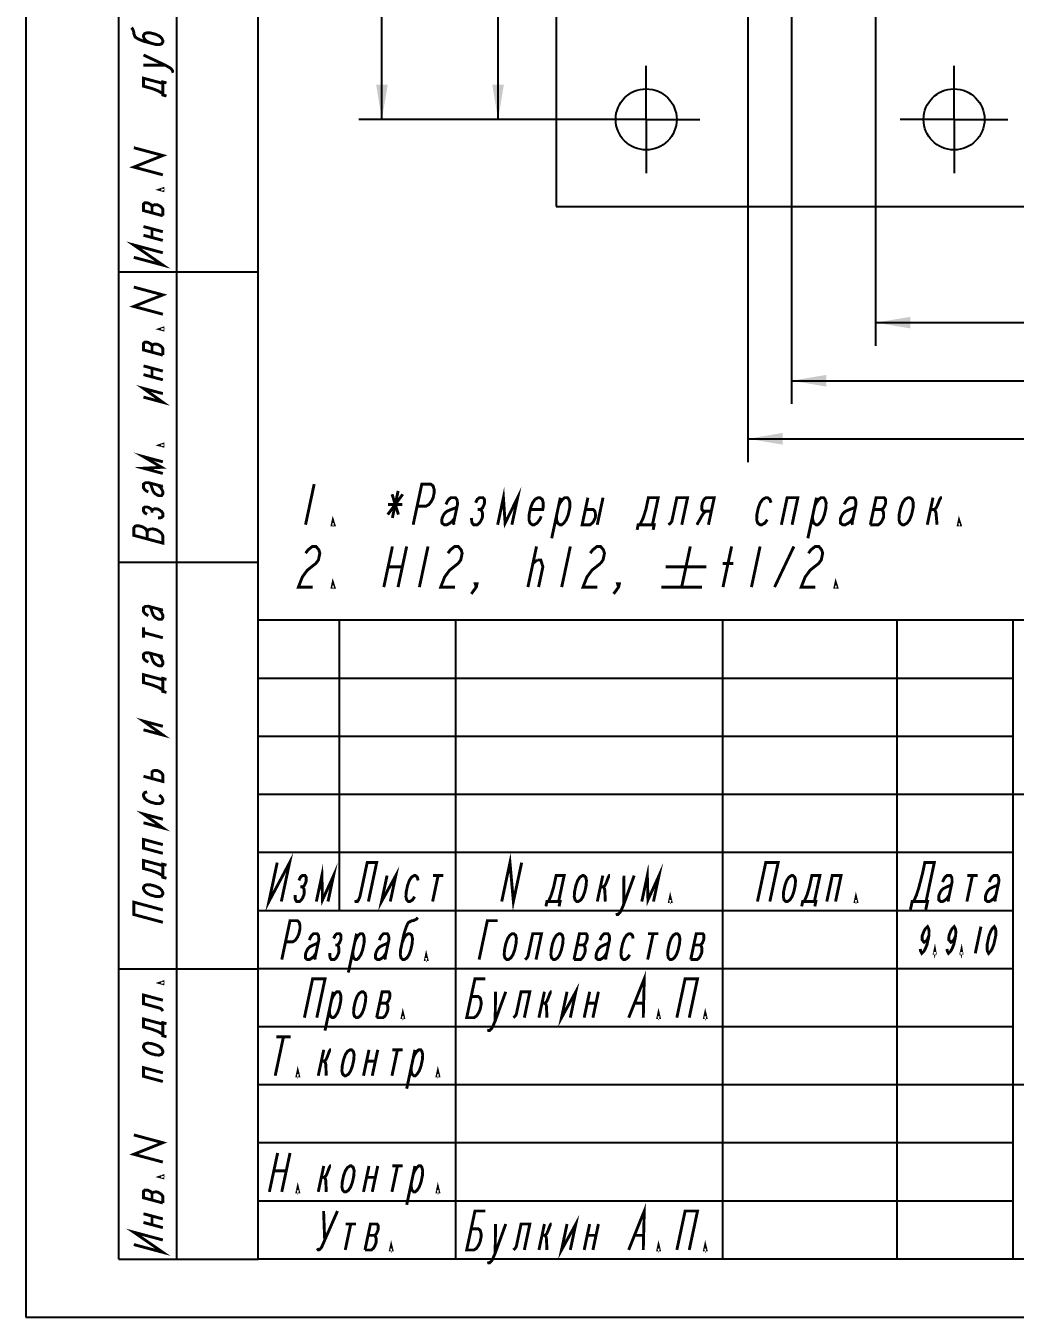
# Model space of a CAD drawing. Header units: millimetres. Extents: x 0 to 210, y 0 to 297.
# Drawn here: x 0 to 85.2, y 0 to 111.2 of the extents above; entities that cross this region are included whole.
import ezdxf

# ---------------------------------------------------------------- set-up
doc = ezdxf.new("R2010")
doc.units = ezdxf.units.MM
doc.header["$LTSCALE"] = 19.36
doc.linetypes.add('CENTER', pattern=[0.6, 0.375, -0.075, 0.075, -0.075])
doc.layers.get('0').update_dxf_attribs({"linetype": 'CONTINUOUS'})
doc.layers.add('ALL_AXIS', color=7, linetype='CONTINUOUS')
doc.layers.add('ALL_DIMENSIONS', color=7, linetype='CONTINUOUS')
doc.styles.get("Standard").update_dxf_attribs({"font": 'txt', "width": 0.7})
doc.dimstyles.new('DIMSTYLE_2', dxfattribs={"dimtxt": 3.5, "dimasz": 3, "dimexe": 0.18, "dimexo": 0.0625, "dimgap": 0.09, "dimtad": 1, "dimlfac": 2, "dimdsep": 46, "dimtxsty": 'STANDARD', "dimblk": '_FILLED', "dimblk1": '_FILLED', "dimblk2": '_FILLED', "dimcen": 0.09, "dimadec": 0, "dimazin": 0, "dimtp": 0.5, "dimtm": 0.5, "dimtfac": 1, "dimtofl": 0, "dimtmove": 0, "dimatfit": 3, "dimldrblk": '_FILLED', "dimfxl": 1, "dimtolj": 1, "dimarcsym": 0})
doc.dimstyles.new('DIMSTYLE_4', dxfattribs={"dimtxt": 3.5, "dimasz": 3, "dimexe": 0.18, "dimexo": 0.0625, "dimgap": 0.09, "dimtad": 1, "dimlfac": 2, "dimdsep": 46, "dimtxsty": 'STANDARD', "dimblk": '_FILLED', "dimblk1": '_FILLED', "dimblk2": '_FILLED', "dimcen": 0.09, "dimadec": 0, "dimazin": 0, "dimtp": 0.3, "dimtm": 0.3, "dimtfac": 1, "dimtofl": 0, "dimtmove": 0, "dimatfit": 3, "dimldrblk": '_FILLED', "dimfxl": 1, "dimtolj": 1, "dimarcsym": 0})

# ---------------------------------------------------------------- blocks, each defined once
blk = doc.blocks.new('_FILLED')
at = {"color": 0, "linetype": 'BYBLOCK'}
blk.add_solid([(0, 0), (-1, 0.167), (-1, -0.167)], dxfattribs=at)
blk = doc.blocks.new('*D4')
at = {"layer": 'ALL_DIMENSIONS', "color": 2, "linetype": 'CONTINUOUS'}
for p, q in [((73.15, 128.42), (73.15, 83.63)), ((113.15, 128.76), (113.15, 83.63)), ((73.15, 85.63), (93.15, 85.63)), ((113.15, 85.63), (93.15, 85.63))]:
    blk.add_line(p, q, dxfattribs=at)
at = {"layer": 'ALL_DIMENSIONS', "color": 2, "linetype": 'CONTINUOUS', "xscale": 3, "yscale": 3, "zscale": 3, "rotation": 180}
blk.add_blockref('_FILLED', (73.15, 85.63), dxfattribs=at)
at = {"layer": 'ALL_DIMENSIONS', "color": 2, "linetype": 'CONTINUOUS', "xscale": 3, "yscale": 3, "zscale": 3}
blk.add_blockref('_FILLED', (113.15, 85.63), dxfattribs=at)
blk = doc.blocks.new('*D9')
at = {"layer": 'ALL_DIMENSIONS', "color": 2, "linetype": 'CONTINUOUS'}
for p, q in [((65.9, 123.13), (65.9, 78.63)), ((120.4, 123.13), (120.4, 78.63)), ((65.9, 80.63), (93.15, 80.63)), ((120.4, 80.63), (93.15, 80.63))]:
    blk.add_line(p, q, dxfattribs=at)
at = {"layer": 'ALL_DIMENSIONS', "color": 2, "linetype": 'CONTINUOUS', "xscale": 3, "yscale": 3, "zscale": 3, "rotation": 180}
blk.add_blockref('_FILLED', (65.9, 80.63), dxfattribs=at)
at = {"layer": 'ALL_DIMENSIONS', "color": 2, "linetype": 'CONTINUOUS', "xscale": 3, "yscale": 3, "zscale": 3}
blk.add_blockref('_FILLED', (120.4, 80.63), dxfattribs=at)
blk = doc.blocks.new('*D13')
at = {"layer": 'ALL_DIMENSIONS', "color": 2, "linetype": 'CONTINUOUS'}
for p, q in [((62.15, 123.13), (62.15, 73.63)), ((124.15, 123.13), (124.15, 73.63)), ((62.15, 75.63), (93.15, 75.63)), ((124.15, 75.63), (93.15, 75.63))]:
    blk.add_line(p, q, dxfattribs=at)
at = {"layer": 'ALL_DIMENSIONS', "color": 2, "linetype": 'CONTINUOUS', "xscale": 3, "yscale": 3, "zscale": 3, "rotation": 180}
blk.add_blockref('_FILLED', (62.15, 75.63), dxfattribs=at)
at = {"layer": 'ALL_DIMENSIONS', "color": 2, "linetype": 'CONTINUOUS', "xscale": 3, "yscale": 3, "zscale": 3}
blk.add_blockref('_FILLED', (124.15, 75.63), dxfattribs=at)
blk = doc.blocks.new('*D15')
at = {"layer": 'ALL_DIMENSIONS', "color": 2, "linetype": 'CONTINUOUS'}
for p, q in [((48.77, 243.13), (28.65, 243.13)), ((30.65, 243.13), (30.65, 173.13)), ((30.65, 103.13), (30.65, 173.13)), ((48.77, 103.13), (28.65, 103.13))]:
    blk.add_line(p, q, dxfattribs=at)
at = {"layer": 'ALL_DIMENSIONS', "color": 2, "linetype": 'CONTINUOUS', "xscale": 3, "yscale": 3, "zscale": 3}
for p, rotation in [((30.65, 243.13), 90), ((30.65, 103.13), 270)]:
    blk.add_blockref('_FILLED', p, dxfattribs=dict(at, rotation=rotation))
blk = doc.blocks.new('*D16')
at = {"layer": 'ALL_DIMENSIONS', "color": 2, "linetype": 'CONTINUOUS'}
for p, q in [((48.77, 138.13), (38.65, 138.13)), ((40.65, 138.13), (40.65, 120.63)), ((40.65, 103.13), (40.65, 120.63)), ((48.77, 103.13), (38.65, 103.13))]:
    blk.add_line(p, q, dxfattribs=at)
at = {"layer": 'ALL_DIMENSIONS', "color": 2, "linetype": 'CONTINUOUS', "xscale": 3, "yscale": 3, "zscale": 3}
for p, rotation in [((40.65, 138.13), 90), ((40.65, 103.13), 270)]:
    blk.add_blockref('_FILLED', p, dxfattribs=dict(at, rotation=rotation))

msp = doc.modelspace()

# ---------------------------------------------------------------- linework, layer by layer
at = {"color": 7, "linetype": 'CONTINUOUS'}
for p, q in [((0, 297), (0, 0)), ((20, 5), (20, 292.3499)), ((45.64992, 250.62885), (45.64992, 95.62885)), ((8, 5), (8, 150)), ((13, 5), (13, 150)), ((20, 5), (20, 150)), ((45.64992, 95.62885), (140.64992, 95.62885)), ((8, 90), (20, 90)), ((8, 65), (20, 65)), ((205, 60), (20, 60)), ((20, 5), (20, 60)), ((27, 35), (27, 60)), ((37, 5), (37, 60)), ((60, 5), (60, 60)), ((75, 5), (75, 60)), ((85, 5), (85, 60)), ((85, 55), (20, 55)), ((85, 50), (20, 50)), ((205, 45), (20, 45)), ((85, 40), (20, 40)), ((85, 35), (20, 35)), ((8, 30), (20, 30)), ((85, 30), (20, 30)), ((85, 25), (20, 25)), ((205, 20), (20, 20)), ((85, 15), (20, 15)), ((85, 10), (20, 10)), ((8, 5), (20, 5)), ((205, 5), (20, 5)), ((205, 5), (20, 5)), ((0, 0), (210, 0))]:
    msp.add_line(p, q, dxfattribs=at)
at = {"color": 2, "linetype": 'CONTINUOUS', "const_width": 0.25}
for points in [[(10.75243, 109.69578), (10.43993, 109.84201), (10.23159, 110.02284), (10.12743, 110.23825), (10.12743, 110.36325), (10.23159, 110.52283), (10.43993, 110.59201), (10.75243, 110.57078), (11.1691, 110.45913), (11.48159, 110.3129), (11.68993, 110.13208), (11.79409, 109.91666), (11.79409, 109.79167), (11.68993, 109.63208), (11.48159, 109.5629), (11.1691, 109.58414), (10.75243, 109.69578), (10.12743, 109.86325), (9.71076, 110.03739), (9.50243, 110.15572), (9.39826, 110.24613), (9.2941, 110.52404), (9.2941, 110.64904), (9.18993, 110.92695), (9.08576, 111.01736)], [(12.52326, 107.22129), (12.62743, 107.25588), (12.62743, 107.31837), (12.52326, 107.47129), (12.4191, 107.5617), (12.00243, 107.79835), (10.12743, 108.67575)], [(10.12743, 107.80075), (12.00243, 107.79835)], [(11.79409, 105.35417), (11.58576, 105.47249), (11.37743, 105.59082), (10.8566, 105.79287), (10.12743, 105.98824), (10.12743, 106.67574), (11.79409, 106.22917)], [(12.1066, 105.14543), (11.79409, 105.22917), (11.79409, 106.35417), (12.1066, 106.27043)], [(11.79409, 98.35417), (9.2941, 99.02404), (11.79409, 100.02083), (9.2941, 100.6907)], [(11.79409, 97.14583), (11.79409, 97.02084), (11.58576, 97.07665), (11.79409, 97.14583)], [(11.79409, 94.83333), (10.12743, 95.27992), (10.12743, 95.84242), (10.23159, 95.93951), (10.43993, 95.94618), (10.5441, 95.91827), (10.75243, 95.79995), (10.8566, 95.64704), (10.8566, 95.08454)], [(11.79409, 94.83333), (11.79409, 95.39583), (11.68993, 95.54875), (11.58576, 95.63916), (11.37743, 95.75748), (11.27326, 95.78539), (11.06493, 95.77871), (10.96076, 95.74413), (10.8566, 95.64704)], [(10.12743, 93.90492), (11.79409, 93.45833)], [(10.8566, 92.95954), (10.8566, 93.70954)], [(9.2941, 91.25321), (11.79409, 90.58333), (9.2941, 92.31571), (11.79409, 91.64583)], [(10.12743, 93.15492), (11.79409, 92.70833)], [(11.79409, 86.35417), (9.2941, 87.02404), (11.79409, 88.02083), (9.2941, 88.69071)], [(11.79409, 85.14583), (11.79409, 85.02083), (11.58576, 85.07666), (11.79409, 85.14583)], [(11.79409, 82.83334), (10.12743, 83.27992), (10.12743, 83.84241), (10.23159, 83.9395), (10.43993, 83.94618), (10.5441, 83.91827), (10.75243, 83.79995), (10.8566, 83.64703), (10.8566, 83.08454)], [(11.79409, 82.83334), (11.79409, 83.39583), (11.68993, 83.54874), (11.58576, 83.63916), (11.37743, 83.75748), (11.27326, 83.78539), (11.06493, 83.77871), (10.96076, 83.74412), (10.8566, 83.64703)], [(10.12743, 81.90492), (11.79409, 81.45834)], [(10.12743, 81.15492), (11.79409, 80.70833)], [(10.8566, 80.95954), (10.8566, 81.70954)], [(10.12743, 79.21741), (11.79409, 78.77083), (10.12743, 79.96742), (11.79409, 79.52083)], [(11.79409, 75.14583), (11.79409, 75.02083), (11.58576, 75.07665), (11.79409, 75.14583)], [(11.79409, 72.64583), (10.12743, 73.09242), (11.68993, 73.17375), (10.12743, 74.09242), (11.79409, 73.64583)], [(10.5441, 71.04327), (10.33576, 71.16159), (10.23159, 71.25201), (10.12743, 71.40492), (10.12743, 71.71742), (10.23159, 71.8145), (10.33576, 71.84909), (10.5441, 71.85577), (11.68993, 71.54874), (11.79409, 71.58333)], [(10.64826, 71.82786), (10.75243, 71.73745), (10.8566, 71.39704), (10.96076, 71.11912), (11.06493, 70.96622), (11.1691, 70.8758), (11.37743, 70.75748), (11.48159, 70.72956), (11.68993, 70.73625), (11.79409, 70.89583), (11.79409, 71.08333), (11.68993, 71.29875), (11.58576, 71.45165), (11.37743, 71.63248)], [(24.82013, 71.72732), (24.07618, 68.22731)], [(32.04613, 71.14398), (31.55016, 68.81065)], [(33.68122, 69.83148), (34.44684, 69.83148), (34.70753, 69.97731), (34.92265, 70.26898), (35.06121, 70.56064), (35.1542, 70.99815), (35.13963, 71.28981), (35.04851, 71.58148), (34.84981, 71.72732), (34.08419, 71.72732), (33.34024, 68.22731)], [(40.61368, 68.22731), (41.10965, 70.56064), (41.25718, 68.37315), (42.33464, 70.56064), (41.83868, 68.22731)], [(31.15279, 69.10231), (32.44352, 70.85231)], [(31.18565, 69.97731), (32.41066, 69.97731)], [(31.52476, 70.85231), (32.07154, 69.10231)], [(36.16221, 69.97731), (36.30077, 70.26898), (36.40833, 70.41481), (36.59246, 70.56064), (36.97527, 70.56064), (37.0974, 70.41481), (37.14296, 70.26898), (37.15753, 69.97731), (36.81655, 68.37315), (36.86211, 68.22731)], [(38.71978, 70.12315), (38.85833, 70.41481), (39.04245, 70.56064), (39.3487, 70.56064), (39.47083, 70.41481), (39.4854, 70.12315), (39.45441, 69.97731), (39.31584, 69.68564), (39.13172, 69.53981), (38.90203, 69.53981)], [(44.36711, 68.95648), (44.22854, 68.66481), (44.01342, 68.37315), (43.75274, 68.22731), (43.59961, 68.22731), (43.40092, 68.37315), (43.3098, 68.66481), (43.32622, 69.10231), (43.45022, 69.68564), (43.61977, 70.12315), (43.8349, 70.41481), (44.09558, 70.56064), (44.24871, 70.56064), (44.4474, 70.41481), (44.53852, 70.12315), (44.5221, 69.68564), (44.49109, 69.53981), (43.41922, 69.53981)], [(46.00964, 70.56064), (45.26569, 67.06065)], [(45.85465, 69.83148), (45.99321, 70.12315), (46.20833, 70.41481), (46.39245, 70.56064), (46.62214, 70.56064), (46.74427, 70.41481), (46.83539, 70.12315), (46.81897, 69.68564), (46.69497, 69.10231), (46.52542, 68.66481), (46.31031, 68.37315), (46.12617, 68.22731), (45.97305, 68.22731), (45.77437, 68.37315), (45.68323, 68.66481), (45.66866, 68.95648)], [(48.38309, 70.56064), (47.88712, 68.22731), (48.57618, 68.22731), (48.7603, 68.37315), (48.86786, 68.51898), (49.00642, 68.81065), (49.03741, 68.95648), (49.02285, 69.24815), (48.97729, 69.39398), (48.85516, 69.53981), (48.16609, 69.53981)], [(49.68464, 70.56064), (49.18867, 68.22731)], [(52.86367, 68.22731), (53.00224, 68.51898), (53.14079, 68.81065), (53.37235, 69.53981), (53.58933, 70.56064), (54.43152, 70.56064), (53.93555, 68.22731)], [(55.31368, 68.22731), (55.4978, 68.37315), (55.60536, 68.51898), (55.63636, 68.66481), (56.03933, 70.56064), (56.95808, 70.56064), (56.46211, 68.22731)], [(58.75899, 68.22731), (59.25495, 70.56064), (58.5659, 70.56064), (58.38177, 70.41481), (58.24321, 70.12315), (58.18122, 69.83148), (58.19578, 69.53981), (58.31791, 69.39398), (59.00697, 69.39398)], [(64.13852, 70.12315), (64.0474, 70.41481), (63.84871, 70.56064), (63.69558, 70.56064), (63.4349, 70.41481), (63.21978, 70.12315), (63.05022, 69.68564), (62.92622, 69.10231), (62.9098, 68.66481), (63.00093, 68.37315), (63.19961, 68.22731), (63.35274, 68.22731), (63.61342, 68.37315), (63.82855, 68.66481)], [(65.03712, 68.22731), (65.53308, 70.56064), (66.45183, 70.56064), (65.95587, 68.22731)], [(68.05965, 70.56064), (67.3157, 67.06065)], [(67.90466, 69.83148), (68.04321, 70.12315), (68.25833, 70.41481), (68.44246, 70.56064), (68.67215, 70.56064), (68.79427, 70.41481), (68.8854, 70.12315), (68.86896, 69.68564), (68.74498, 69.10231), (68.57542, 68.66481), (68.3603, 68.37315), (68.17618, 68.22731), (68.02305, 68.22731), (67.82436, 68.37315), (67.73324, 68.66481), (67.71867, 68.95648)], [(70.46221, 69.97731), (70.60078, 70.26898), (70.70834, 70.41481), (70.89246, 70.56064), (71.27527, 70.56064), (71.3974, 70.41481), (71.44296, 70.26898), (71.45753, 69.97731), (71.11655, 68.37315), (71.16212, 68.22731)], [(72.69337, 68.22731), (73.18933, 70.56064), (73.87839, 70.56064), (74.00052, 70.41481), (74.01508, 70.12315), (73.98409, 69.97731), (73.84553, 69.68564), (73.66141, 69.53981), (72.97235, 69.53981)], [(75.30021, 69.68564), (75.46977, 70.12315), (75.68489, 70.41481), (75.94558, 70.56064), (76.0987, 70.56064), (76.29739, 70.41481), (76.38853, 70.12315), (76.37209, 69.68564), (76.24811, 69.10231), (76.07855, 68.66481), (75.86343, 68.37315), (75.60274, 68.22731), (75.44962, 68.22731), (75.25093, 68.37315), (75.15979, 68.66481), (75.17623, 69.10231), (75.30021, 69.68564)], [(78.08933, 70.56064), (77.59336, 68.22731)], [(77.87235, 69.53981), (78.17859, 69.53981), (78.36272, 69.68564), (78.50128, 69.97731), (78.67083, 70.41481), (78.7784, 70.56064), (78.85496, 70.56064)], [(10.43993, 69.13368), (10.23159, 69.252), (10.12743, 69.40491), (10.12743, 69.65492), (10.23159, 69.752), (10.43993, 69.75868), (10.5441, 69.73077), (10.75243, 69.61245), (10.8566, 69.45954), (10.8566, 69.27204)], [(11.37743, 68.81998), (11.58576, 68.82666), (11.68993, 68.86125), (11.79409, 68.95833), (11.79409, 69.20833), (11.68993, 69.36125), (11.58576, 69.45166), (11.37743, 69.56998), (11.27326, 69.59789), (11.06493, 69.59122), (10.96076, 69.55663), (10.8566, 69.45954)], [(26.52618, 68.22731), (26.37305, 68.22731), (26.43505, 68.51898), (26.52618, 68.22731)], [(37.12653, 69.83148), (37.01897, 69.68564), (36.60516, 69.53981), (36.26791, 69.39398), (36.08379, 69.24815), (35.97622, 69.10231), (35.83767, 68.81065), (35.80667, 68.66481), (35.82124, 68.37315), (36.01992, 68.22731), (36.24961, 68.22731), (36.5103, 68.37315), (36.69443, 68.51898), (36.90955, 68.81065)], [(38.36423, 68.81065), (38.3788, 68.51898), (38.42436, 68.37315), (38.54649, 68.22731), (38.85274, 68.22731), (39.03687, 68.37315), (39.14443, 68.51898), (39.28298, 68.81065), (39.31398, 68.95648), (39.29942, 69.24815), (39.25385, 69.39398), (39.13172, 69.53981)], [(57.76368, 68.22731), (58.25592, 69.10231), (58.36348, 69.24815), (58.5476, 69.39398)], [(71.42653, 69.83148), (71.31897, 69.68564), (70.90516, 69.53981), (70.56791, 69.39398), (70.38378, 69.24815), (70.27622, 69.10231), (70.13767, 68.81065), (70.10667, 68.66481), (70.12123, 68.37315), (70.31993, 68.22731), (70.54961, 68.22731), (70.8103, 68.37315), (70.99442, 68.51898), (71.20955, 68.81065)], [(72.69337, 68.22731), (73.38242, 68.22731), (73.56655, 68.37315), (73.67412, 68.51898), (73.81267, 68.81065), (73.84367, 68.95648), (73.8291, 69.24815), (73.78354, 69.39398), (73.66141, 69.53981)], [(78.17859, 69.53981), (78.30072, 69.39398), (78.34629, 69.24815), (78.43555, 68.22731)], [(80.42618, 68.22731), (80.27305, 68.22731), (80.33505, 68.51898), (80.42618, 68.22731)], [(10.43993, 67.00868), (10.43993, 67.63368), (10.33576, 67.84909), (10.23159, 67.9395), (10.02326, 68.05783), (9.71076, 68.14156), (9.50243, 68.13489), (9.39826, 68.1003), (9.2941, 67.94071), (9.2941, 67.31571), (11.79409, 66.64583), (11.79409, 67.27083), (11.68993, 67.48625), (11.48159, 67.66707), (11.27326, 67.78539), (10.96076, 67.86912), (10.75243, 67.86245), (10.5441, 67.79327), (10.43993, 67.63368)], [(52.61756, 67.78981), (52.71055, 68.22731), (54.08868, 68.22731), (53.99569, 67.78981)], [(24.08363, 65.77669), (24.29876, 66.06836), (24.667, 66.36002), (24.97325, 66.36002), (25.2175, 66.06836), (25.30863, 65.77669), (25.18464, 65.19336), (24.96952, 64.90169), (24.60128, 64.61003), (24.23303, 64.31836), (23.80279, 63.73503), (23.46368, 62.86003), (24.68868, 62.86003)], [(31.55763, 66.36002), (30.81368, 62.86003)], [(32.78263, 66.36002), (32.03868, 62.86003)], [(34.62013, 66.36002), (33.87618, 62.86003)], [(36.33364, 65.77669), (36.54875, 66.06836), (36.917, 66.36002), (37.22325, 66.36002), (37.46751, 66.06836), (37.55863, 65.77669), (37.43465, 65.19336), (37.21953, 64.90169), (36.85127, 64.61003), (36.48303, 64.31836), (36.05279, 63.73503), (35.71367, 62.86003), (36.93868, 62.86003)], [(43.2168, 62.86003), (43.96075, 66.36002)], [(46.87012, 66.36002), (46.12617, 62.86003)], [(48.58363, 65.77669), (48.79875, 66.06836), (49.167, 66.36002), (49.47325, 66.36002), (49.7175, 66.06836), (49.80864, 65.77669), (49.68464, 65.19336), (49.46952, 64.90169)], [(57.19513, 66.36002), (56.45118, 62.86003)], [(60.00952, 62.86003), (60.75346, 66.36002)], [(63.20346, 66.36002), (62.45951, 62.86003)], [(64.45013, 62.86003), (66.11283, 66.36002)], [(67.36697, 65.77669), (67.58209, 66.06836), (67.95033, 66.36002), (68.25658, 66.36002), (68.50084, 66.06836), (68.59197, 65.77669), (68.46798, 65.19336), (68.25286, 64.90169), (67.88461, 64.61003), (67.51636, 64.31836), (67.08613, 63.73503), (66.74702, 62.86003), (67.97201, 62.86003)], [(31.18565, 64.61003), (32.41066, 64.61003)], [(43.58877, 64.61003), (43.65078, 64.90169), (44.01902, 65.19336)], [(44.01902, 65.19336), (44.32527, 65.19336), (44.50753, 64.61003), (44.13555, 62.86003)], [(49.46952, 64.90169), (48.73303, 64.31836), (48.30279, 63.73503), (47.96368, 62.86003), (49.18867, 62.86003)], [(55.07315, 64.61003), (58.57316, 64.61003)], [(59.9841, 64.90169), (60.90286, 64.90169)], [(26.52618, 62.86003), (26.37305, 62.86003), (26.43505, 63.15169), (26.52618, 62.86003)], [(69.80951, 62.86003), (69.65639, 62.86003), (69.71838, 63.15169), (69.80951, 62.86003)], [(38.77618, 62.86003), (38.68505, 63.15169), (38.83817, 63.15169), (38.77618, 62.86003), (38.34594, 62.27669)], [(51.02618, 62.86003), (50.93505, 63.15169), (51.08817, 63.15169), (51.02618, 62.86003), (50.59593, 62.27669)], [(54.70118, 62.86003), (58.20118, 62.86003)], [(10.5441, 60.39744), (10.33576, 60.51576), (10.23159, 60.60617), (10.12743, 60.75908), (10.12743, 61.07158), (10.23159, 61.16867), (10.33576, 61.20326), (10.5441, 61.20994), (11.68993, 60.90291), (11.79409, 60.9375)], [(10.64826, 61.18203), (10.75243, 61.09162), (10.8566, 60.7512), (10.96076, 60.47329), (11.06493, 60.32038), (11.1691, 60.22997), (11.37743, 60.11164), (11.48159, 60.08373), (11.68993, 60.09041), (11.79409, 60.25), (11.79409, 60.4375), (11.68993, 60.65291), (11.58576, 60.80582), (11.37743, 60.98665)], [(10.12743, 58.50908), (10.12743, 59.38408)], [(10.12743, 58.94658), (11.79409, 58.5)], [(10.5441, 56.39744), (10.33576, 56.51576), (10.23159, 56.60617), (10.12743, 56.75908), (10.12743, 57.07158), (10.23159, 57.16867), (10.33576, 57.20326), (10.5441, 57.20994), (11.68993, 56.90291), (11.79409, 56.9375)], [(10.64826, 57.18202), (10.75243, 57.09161), (10.8566, 56.7512), (10.96076, 56.47329), (11.06493, 56.32038), (11.1691, 56.22997), (11.37743, 56.11164), (11.48159, 56.08374), (11.68993, 56.09041), (11.79409, 56.25), (11.79409, 56.4375), (11.68993, 56.65291), (11.58576, 56.80582), (11.37743, 56.98664)], [(11.79409, 54), (11.58576, 54.11832), (11.37743, 54.23664), (10.8566, 54.4387), (10.12743, 54.63408), (10.12743, 55.32158), (11.79409, 54.875)], [(12.1066, 53.79127), (11.79409, 53.875), (11.79409, 55), (12.1066, 54.91626)], [(10.12743, 50.57158), (11.79409, 50.125), (10.12743, 51.32158), (11.79409, 50.875)], [(10.12743, 46.57158), (11.79409, 46.125), (11.79409, 46.6875), (11.68993, 46.84041), (11.58576, 46.93082), (11.37743, 47.04914), (11.27326, 47.07706), (11.06493, 47.07038), (10.96076, 47.03579), (10.8566, 46.9387), (10.8566, 46.3762)], [(10.43993, 45.23785), (10.23159, 45.16867), (10.12743, 45.00908), (10.12743, 44.88408), (10.23159, 44.66867), (10.43993, 44.48785), (10.75243, 44.34161), (11.1691, 44.22997), (11.48159, 44.20873), (11.68993, 44.27791), (11.79409, 44.4375), (11.79409, 44.5625), (11.68993, 44.77791), (11.48159, 44.95873)], [(10.12743, 42.57158), (11.79409, 42.125), (10.12743, 43.32158), (11.79409, 42.875)], [(11.79409, 39.9375), (10.12743, 40.38408), (10.12743, 41.13408), (11.79409, 40.6875)], [(11.79409, 38), (11.58576, 38.11832), (11.37743, 38.23664), (10.8566, 38.4387), (10.12743, 38.63408), (10.12743, 39.32158), (11.79409, 38.875)], [(12.1066, 37.79127), (11.79409, 37.875), (11.79409, 39), (12.1066, 38.91627)], [(21.63675, 39.13758), (20.92469, 35.78758), (22.70456, 39.13758), (21.9925, 35.78758)], [(25.0075, 35.78758), (25.48221, 38.02091), (25.53967, 35.92716), (26.48721, 38.02091), (26.0125, 35.78758)], [(28.38655, 35.92716), (28.41969, 35.78758), (28.54532, 35.78758), (28.6378, 35.92716), (28.75995, 36.20633), (29.383, 39.13758), (30.19956, 39.13758), (29.4875, 35.78758)], [(40.9625, 35.78758), (41.67457, 39.13758), (41.9675, 35.78758), (42.67956, 39.13758)], [(53.0225, 35.78758), (53.49721, 38.02091), (53.55467, 35.92716), (54.50221, 38.02091), (54.0275, 35.78758)], [(62.9775, 35.78758), (63.68956, 39.13758), (64.75738, 39.13758), (64.04531, 35.78758)], [(76.41969, 35.78758), (76.66399, 36.34591), (76.84548, 36.90425), (77.17532, 38.1605), (77.38301, 39.13758), (78.19956, 39.13758), (77.4875, 35.78758)], [(23.50883, 37.60216), (23.63098, 37.88133), (23.78627, 38.02091), (24.03752, 38.02091), (24.13348, 37.88133), (24.13695, 37.60216), (24.10728, 37.46258), (23.98513, 37.18341), (23.82984, 37.04383), (23.6414, 37.04383)], [(31.09284, 38.02091), (30.61813, 35.78758), (31.84658, 38.02091), (31.37188, 35.78758)], [(33.76758, 37.60216), (33.70129, 37.88133), (33.54252, 38.02091), (33.4169, 38.02091), (33.19879, 37.88133), (33.01383, 37.60216), (32.86201, 37.18341), (32.74333, 36.62508), (32.71713, 36.20633), (32.78342, 35.92716), (32.94219, 35.78758), (33.06781, 35.78758), (33.28592, 35.92716), (33.47088, 36.20633)], [(35.48971, 38.02091), (35.015, 35.78758)], [(35.05002, 38.02091), (35.9294, 38.02091)], [(44.9825, 35.78758), (45.10466, 36.06675), (45.22681, 36.34591), (45.43796, 37.04383), (45.64564, 38.02091), (46.33658, 38.02091), (45.86187, 35.78758)], [(47.35201, 37.18341), (47.50383, 37.60216), (47.68879, 37.88133), (47.9069, 38.02091), (48.03253, 38.02091), (48.19129, 37.88133), (48.25757, 37.60216), (48.23138, 37.18341), (48.11271, 36.62508), (47.96089, 36.20633), (47.77592, 35.92716), (47.55782, 35.78758), (47.43219, 35.78758), (47.27342, 35.92716), (47.20713, 36.20633), (47.23333, 36.62508), (47.35201, 37.18341)], [(49.66565, 38.02091), (49.19094, 35.78758)], [(49.45796, 37.04383), (49.58359, 37.04383), (49.70921, 37.04383), (49.86451, 37.18341), (49.98666, 37.46258), (50.13848, 37.88133), (50.23096, 38.02091), (50.29378, 38.02091)], [(50.86762, 34.8105), (50.90078, 34.67091), (50.96358, 34.67091), (51.11887, 34.8105), (51.21135, 34.95008), (51.45566, 35.50841), (52.36659, 38.02091)], [(51.48721, 38.02091), (51.45566, 35.50841)], [(65.34701, 37.18341), (65.49883, 37.60216), (65.68379, 37.88133), (65.9019, 38.02091), (66.02753, 38.02091), (66.18629, 37.88133), (66.25258, 37.60216), (66.22639, 37.18341), (66.10771, 36.62508), (65.95589, 36.20633), (65.77092, 35.92716), (65.55281, 35.78758), (65.42719, 35.78758), (65.26842, 35.92716), (65.20213, 36.20633), (65.22833, 36.62508), (65.34701, 37.18341)], [(66.9975, 35.78758), (67.11965, 36.06675), (67.2418, 36.34591), (67.45296, 37.04383), (67.66065, 38.02091), (68.35159, 38.02091), (67.87688, 35.78758)], [(68.94469, 35.78758), (69.41939, 38.02091), (70.17315, 38.02091), (69.69843, 35.78758)], [(78.91134, 37.46258), (79.0335, 37.74175), (79.12598, 37.88133), (79.28127, 38.02091), (79.59534, 38.02091), (79.69129, 37.88133), (79.72444, 37.74175), (79.72791, 37.46258), (79.40154, 35.92716), (79.43469, 35.78758)], [(81.47971, 38.02091), (81.005, 35.78758)], [(81.04002, 38.02091), (81.9194, 38.02091)], [(82.93135, 37.46258), (83.0535, 37.74175), (83.14598, 37.88133), (83.30128, 38.02091), (83.61533, 38.02091), (83.71129, 37.88133), (83.74443, 37.74175), (83.7479, 37.46258), (83.42154, 35.92716), (83.45468, 35.78758)], [(10.75243, 36.34161), (10.43993, 36.48785), (10.23159, 36.66867), (10.12743, 36.88408), (10.12743, 37.00908), (10.23159, 37.16867), (10.43993, 37.23785), (10.75243, 37.21661), (11.1691, 37.10497), (11.48159, 36.95874), (11.68993, 36.77791), (11.79409, 36.5625), (11.79409, 36.4375), (11.68993, 36.27791), (11.48159, 36.20873), (11.1691, 36.22997), (10.75243, 36.34161)], [(23.17899, 36.34591), (23.18246, 36.06675), (23.2156, 35.92716), (23.31156, 35.78758), (23.56281, 35.78758), (23.71811, 35.92716), (23.81059, 36.06675), (23.93274, 36.34591), (23.96241, 36.4855), (23.95894, 36.76466), (23.92579, 36.90425), (23.82984, 37.04383)], [(49.70921, 37.04383), (49.80517, 36.90425), (49.83831, 36.76466), (49.88188, 35.78758)], [(79.69824, 37.323), (79.60576, 37.18341), (79.26202, 37.04383), (78.9811, 36.90425), (78.82581, 36.76466), (78.73333, 36.62508), (78.61118, 36.34591), (78.58151, 36.20633), (78.58498, 35.92716), (78.74375, 35.78758), (78.93219, 35.78758), (79.15029, 35.92716), (79.30559, 36.06675), (79.49055, 36.34591)], [(83.71823, 37.323), (83.62575, 37.18341), (83.28203, 37.04383), (83.00111, 36.90425), (82.84581, 36.76466), (82.75333, 36.62508), (82.63118, 36.34591), (82.60151, 36.20633), (82.60498, 35.92716), (82.76375, 35.78758), (82.95219, 35.78758), (83.1703, 35.92716), (83.32558, 36.06675), (83.51055, 36.34591)], [(11.79409, 34), (9.2941, 34.66987), (9.2941, 35.73237), (11.79409, 35.0625)], [(44.76787, 35.36883), (44.85688, 35.78758), (45.9875, 35.78758), (45.89849, 35.36883)], [(55.535, 35.78758), (55.40938, 35.78758), (55.46872, 36.06675), (55.535, 35.78758)], [(66.78286, 35.36883), (66.87187, 35.78758), (68.0025, 35.78758), (67.91349, 35.36883)], [(71.52, 35.78758), (71.39438, 35.78758), (71.45372, 36.06675), (71.52, 35.78758)], [(76.14571, 35.08966), (76.29406, 35.78758), (77.61313, 35.78758), (77.46478, 35.08966)], [(32.377, 32.18341), (32.52883, 32.60216), (32.71379, 32.88133), (32.9319, 33.02091), (33.05752, 33.02091), (33.21629, 32.88133), (33.28258, 32.60216), (33.25638, 32.18341), (33.13771, 31.62508), (32.98588, 31.20633), (32.80092, 30.92716), (32.58281, 30.78758), (32.45719, 30.78758), (32.29842, 30.92716), (32.23213, 31.20633), (32.25833, 31.62508), (32.377, 32.18341), (32.55502, 33.02091), (32.73651, 33.57925), (32.85866, 33.85841), (32.95115, 33.99799), (33.23207, 34.13758), (33.35769, 34.13758), (33.63861, 34.27716), (33.73109, 34.41675)], [(22.35668, 32.323), (22.98481, 32.323), (23.2029, 32.46258), (23.38787, 32.74175), (23.51002, 33.02091), (23.59903, 33.43966), (23.59555, 33.71883), (23.52927, 33.99799), (23.3705, 34.13758), (22.74238, 34.13758), (22.03031, 30.78758)], [(39.01531, 30.78758), (39.72738, 34.13758), (40.60675, 34.13758)], [(77.73842, 32.85764), (77.58507, 32.47431), (77.32871, 32.28264), (77.15381, 32.47431), (77.16342, 32.85764), (77.31677, 33.24097), (77.42939, 33.43264), (77.61388, 33.62431), (77.71688, 33.43264), (77.74803, 33.24097), (77.73842, 32.85764), (77.57546, 32.09097), (77.42211, 31.70764), (77.30949, 31.51597), (77.125, 31.32431), (77.02199, 31.51597), (76.99085, 31.70764)], [(80.03842, 32.85764), (79.88507, 32.47431), (79.6287, 32.28264), (79.45381, 32.47431), (79.46342, 32.85764), (79.61678, 33.24097), (79.72939, 33.43264), (79.91388, 33.62431), (80.01689, 33.43264), (80.04803, 33.24097), (80.03842, 32.85764), (79.87546, 32.09097), (79.72211, 31.70764), (79.60949, 31.51597), (79.425, 31.32431), (79.32199, 31.51597), (79.29085, 31.70764)], [(82.21388, 33.62431), (81.725, 31.32431)], [(82.875, 31.32431), (82.77199, 31.51597), (82.74086, 31.70764), (82.75046, 32.09097), (82.91342, 32.85764), (83.06677, 33.24097), (83.17939, 33.43264), (83.36388, 33.62431), (83.46689, 33.43264), (83.49803, 33.24097), (83.48842, 32.85764), (83.32546, 32.09097), (83.1721, 31.70764), (83.05949, 31.51597), (82.875, 31.32431)], [(25.18324, 32.323), (25.09076, 32.18341), (24.74703, 32.04383), (24.4661, 31.90425), (24.31081, 31.76466), (24.21833, 31.62508), (24.09618, 31.34591), (24.06651, 31.20633), (24.06998, 30.92716), (24.22875, 30.78758), (24.41719, 30.78758), (24.63529, 30.92716), (24.79059, 31.06675), (24.97555, 31.34591)], [(24.39634, 32.46258), (24.5185, 32.74175), (24.61098, 32.88133), (24.76627, 33.02091), (25.08034, 33.02091), (25.17629, 32.88133), (25.20944, 32.74175), (25.21291, 32.46258), (24.88655, 30.92716), (24.91969, 30.78758)], [(26.49882, 32.60216), (26.62098, 32.88133), (26.77627, 33.02091), (27.02752, 33.02091), (27.12348, 32.88133), (27.12695, 32.60216), (27.09728, 32.46258), (26.97513, 32.18341), (26.81984, 32.04383), (26.6314, 32.04383)], [(28.47221, 33.02091), (27.76015, 29.67091)], [(28.32387, 32.323), (28.44602, 32.60216), (28.63097, 32.88133), (28.78627, 33.02091), (28.97471, 33.02091), (29.07066, 32.88133), (29.13695, 32.60216), (29.11075, 32.18341), (28.99208, 31.62508), (28.84025, 31.20633), (28.65529, 30.92716), (28.5, 30.78758), (28.37438, 30.78758), (28.21561, 30.92716), (28.14932, 31.20633), (28.14585, 31.4855)], [(31.21324, 32.323), (31.12076, 32.18341), (30.77703, 32.04383), (30.49611, 31.90425), (30.34081, 31.76466), (30.24833, 31.62508), (30.12618, 31.34591), (30.09651, 31.20633), (30.09998, 30.92716), (30.25875, 30.78758), (30.44719, 30.78758), (30.6653, 30.92716), (30.82059, 31.06675), (31.00556, 31.34591)], [(30.42635, 32.46258), (30.5485, 32.74175), (30.64098, 32.88133), (30.79628, 33.02091), (31.11034, 33.02091), (31.20629, 32.88133), (31.23944, 32.74175), (31.24291, 32.46258), (30.91655, 30.92716), (30.94969, 30.78758)], [(41.32201, 32.18341), (41.47383, 32.60216), (41.65879, 32.88133), (41.8769, 33.02091), (42.00253, 33.02091), (42.16129, 32.88133), (42.22758, 32.60216), (42.20138, 32.18341), (42.08271, 31.62508), (41.93089, 31.20633), (41.74592, 30.92716), (41.52781, 30.78758), (41.40219, 30.78758), (41.24342, 30.92716), (41.17713, 31.20633), (41.20333, 31.62508), (41.32201, 32.18341)], [(42.9725, 30.78758), (43.12779, 30.92716), (43.22027, 31.06675), (43.24994, 31.20633), (43.63565, 33.02091), (44.3894, 33.02091), (43.91469, 30.78758)], [(45.342, 32.18341), (45.49382, 32.60216), (45.67879, 32.88133), (45.89689, 33.02091), (46.02252, 33.02091), (46.18129, 32.88133), (46.24757, 32.60216), (46.22138, 32.18341), (46.1027, 31.62508), (45.95088, 31.20633), (45.76592, 30.92716), (45.54781, 30.78758), (45.42218, 30.78758), (45.26342, 30.92716), (45.19714, 31.20633), (45.22333, 31.62508), (45.342, 32.18341)], [(47.18094, 30.78758), (47.65565, 33.02091), (48.22096, 33.02091), (48.31691, 32.88133), (48.32038, 32.60216), (48.29072, 32.46258), (48.16856, 32.18341), (48.01328, 32.04383), (47.44796, 32.04383)], [(50.20824, 32.323), (50.11576, 32.18341), (49.77203, 32.04383), (49.4911, 31.90425), (49.33581, 31.76466), (49.24333, 31.62508), (49.12118, 31.34591), (49.09151, 31.20633), (49.09498, 30.92716), (49.25375, 30.78758), (49.44219, 30.78758), (49.66029, 30.92716), (49.81559, 31.06675), (50.00055, 31.34591)], [(49.42134, 32.46258), (49.5435, 32.74175), (49.63598, 32.88133), (49.79127, 33.02091), (50.10534, 33.02091), (50.20129, 32.88133), (50.23444, 32.74175), (50.23791, 32.46258), (49.91155, 30.92716), (49.94469, 30.78758)], [(52.27758, 32.60216), (52.21129, 32.88133), (52.05252, 33.02091), (51.9269, 33.02091), (51.70879, 32.88133), (51.52382, 32.60216), (51.372, 32.18341), (51.25333, 31.62508), (51.22713, 31.20633), (51.29342, 30.92716), (51.45218, 30.78758), (51.57781, 30.78758), (51.79592, 30.92716), (51.98088, 31.20633)], [(53.99971, 33.02091), (53.525, 30.78758)], [(53.56003, 33.02091), (54.4394, 33.02091)], [(55.39201, 32.18341), (55.54383, 32.60216), (55.72879, 32.88133), (55.9469, 33.02091), (56.07253, 33.02091), (56.23129, 32.88133), (56.29758, 32.60216), (56.27139, 32.18341), (56.15271, 31.62508), (56.00089, 31.20633), (55.81592, 30.92716), (55.59781, 30.78758), (55.47219, 30.78758), (55.31342, 30.92716), (55.24713, 31.20633), (55.27333, 31.62508), (55.39201, 32.18341)], [(57.23094, 30.78758), (57.70565, 33.02091), (58.27096, 33.02091), (58.36692, 32.88133), (58.37039, 32.60216), (58.34072, 32.46258), (58.21857, 32.18341), (58.06328, 32.04383), (57.49796, 32.04383)], [(26.16899, 31.34591), (26.17246, 31.06675), (26.2056, 30.92716), (26.30156, 30.78758), (26.55281, 30.78758), (26.7081, 30.92716), (26.80059, 31.06675), (26.92274, 31.34591), (26.95241, 31.4855), (26.94893, 31.76466), (26.91579, 31.90425), (26.81984, 32.04383)], [(34.53, 30.78758), (34.40437, 30.78758), (34.46371, 31.06675), (34.53, 30.78758)], [(47.18094, 30.78758), (47.74625, 30.78758), (47.90155, 30.92716), (47.99403, 31.06675), (48.11617, 31.34591), (48.14584, 31.4855), (48.14238, 31.76466), (48.10922, 31.90425), (48.01328, 32.04383)], [(57.23094, 30.78758), (57.79625, 30.78758), (57.95154, 30.92716), (58.04403, 31.06675), (58.16618, 31.34591), (58.19585, 31.4855), (58.19237, 31.76466), (58.15923, 31.90425), (58.06328, 32.04383)], [(78.275, 31.32431), (78.20313, 31.32431), (78.24386, 31.51597), (78.275, 31.32431)], [(80.575, 31.32431), (80.50313, 31.32431), (80.54386, 31.51597), (80.575, 31.32431)], [(11.79409, 28.85417), (11.79409, 28.72917), (11.58576, 28.78499), (11.79409, 28.85417)], [(23.9775, 25.78758), (24.68957, 29.13758), (25.75737, 29.13758), (25.04531, 25.78758)], [(38.3332, 27.60216), (38.96133, 27.60216), (39.1201, 27.46258), (39.18638, 27.18341), (39.18986, 26.90425), (39.10085, 26.4855), (38.9787, 26.20633), (38.79373, 25.92716), (38.57563, 25.78758), (37.9475, 25.78758), (38.65957, 29.13758), (39.53894, 29.13758)], [(51.89187, 25.78758), (53.23207, 29.13758), (53.14813, 25.78758)], [(56.0375, 25.78758), (56.74956, 29.13758), (57.81738, 29.13758), (57.10531, 25.78758)], [(11.79409, 26.35417), (11.68993, 26.50708), (11.58576, 26.59749), (11.48159, 26.6254), (10.12743, 26.98825), (10.12743, 27.73825), (11.79409, 27.29167)], [(26.46221, 28.02091), (25.75015, 24.67091)], [(26.31386, 27.323), (26.43601, 27.60216), (26.62098, 27.88133), (26.77627, 28.02091), (26.96471, 28.02091), (27.06066, 27.88133), (27.12695, 27.60216), (27.10076, 27.18341), (26.98208, 26.62508), (26.83026, 26.20633), (26.64529, 25.92716), (26.49, 25.78758), (26.36437, 25.78758), (26.2056, 25.92716), (26.13932, 26.20633), (26.13584, 26.4855)], [(28.35701, 27.18341), (28.50883, 27.60216), (28.69379, 27.88133), (28.91189, 28.02091), (29.03752, 28.02091), (29.19629, 27.88133), (29.26257, 27.60216), (29.23638, 27.18341), (29.1177, 26.62508), (28.96588, 26.20633), (28.78091, 25.92716), (28.56282, 25.78758), (28.43719, 25.78758), (28.27842, 25.92716), (28.21214, 26.20633), (28.23833, 26.62508), (28.35701, 27.18341)], [(30.19594, 25.78758), (30.67065, 28.02091), (31.23596, 28.02091), (31.33192, 27.88133), (31.33538, 27.60216), (31.30571, 27.46258), (31.18357, 27.18341), (31.02828, 27.04383), (30.46296, 27.04383)], [(39.81262, 24.8105), (39.84578, 24.67091), (39.90858, 24.67091), (40.06387, 24.8105), (40.15635, 24.95008), (40.40066, 25.50841), (41.31159, 28.02091)], [(40.43221, 28.02091), (40.40066, 25.50841)], [(41.9675, 25.78758), (42.1228, 25.92716), (42.21528, 26.06675), (42.24495, 26.20633), (42.63064, 28.02091), (43.3844, 28.02091), (42.90968, 25.78758)], [(44.64065, 28.02091), (44.16594, 25.78758)], [(44.43296, 27.04383), (44.55859, 27.04383), (44.68421, 27.04383), (44.83951, 27.18341), (44.96166, 27.46258), (45.11348, 27.88133), (45.20596, 28.02091), (45.26878, 28.02091)], [(46.58783, 28.02091), (46.11312, 25.78758), (47.34159, 28.02091), (46.86688, 25.78758)], [(48.53502, 28.02091), (48.06032, 25.78758)], [(49.28877, 28.02091), (48.81406, 25.78758)], [(30.19594, 25.78758), (30.76125, 25.78758), (30.91655, 25.92716), (31.00903, 26.06675), (31.13118, 26.34591), (31.16085, 26.4855), (31.15738, 26.76466), (31.12423, 26.90425), (31.02828, 27.04383)], [(44.68421, 27.04383), (44.78017, 26.90425), (44.81331, 26.76466), (44.85688, 25.78758)], [(48.32733, 27.04383), (49.08109, 27.04383)], [(52.41015, 27.04383), (53.1639, 27.04383)], [(11.79409, 24.35417), (11.58576, 24.47249), (11.37743, 24.59081), (10.8566, 24.79287), (10.12743, 24.98825), (10.12743, 25.67575), (11.79409, 25.22917)], [(32.52, 25.78758), (32.39437, 25.78758), (32.45371, 26.06675), (32.52, 25.78758)], [(54.53, 25.78758), (54.40437, 25.78758), (54.46371, 26.06675), (54.53, 25.78758)], [(58.55, 25.78758), (58.42438, 25.78758), (58.48372, 26.06675), (58.55, 25.78758)], [(12.1066, 24.14543), (11.79409, 24.22917), (11.79409, 25.35417), (12.1066, 25.27043)], [(10.75243, 22.69578), (10.43993, 22.84202), (10.23159, 23.02284), (10.12743, 23.23825), (10.12743, 23.36325), (10.23159, 23.52284), (10.43993, 23.59201), (10.75243, 23.57078), (11.1691, 23.45914), (11.48159, 23.3129), (11.68993, 23.13208), (11.79409, 22.91667), (11.79409, 22.79167), (11.68993, 22.63208), (11.48159, 22.5629), (11.1691, 22.58414), (10.75243, 22.69578)], [(22.17707, 24.13758), (21.465, 20.78758)], [(21.54894, 24.13758), (22.80519, 24.13758)], [(25.64565, 23.02091), (25.17094, 20.78758)], [(25.43797, 22.04383), (25.56359, 22.04383), (25.68922, 22.04383), (25.8445, 22.18341), (25.96665, 22.46258), (26.11847, 22.88133), (26.21096, 23.02091), (26.27377, 23.02091)], [(27.35201, 22.18341), (27.50383, 22.60216), (27.68879, 22.88133), (27.9069, 23.02091), (28.03253, 23.02091), (28.19129, 22.88133), (28.25758, 22.60216), (28.23138, 22.18341), (28.11271, 21.62508), (27.96089, 21.20633), (27.77592, 20.92716), (27.55781, 20.78758), (27.43219, 20.78758), (27.27342, 20.92716), (27.20713, 21.20633), (27.23333, 21.62508), (27.35201, 22.18341)], [(29.54002, 23.02091), (29.06531, 20.78758)], [(30.29377, 23.02091), (29.81906, 20.78758)], [(31.98971, 23.02091), (31.515, 20.78758)], [(31.55002, 23.02091), (32.4294, 23.02091)], [(33.49721, 23.02091), (32.78515, 19.67091)], [(33.34887, 22.323), (33.47102, 22.60216), (33.65598, 22.88133), (33.81128, 23.02091), (33.99971, 23.02091), (34.09567, 22.88133), (34.16196, 22.60216), (34.13575, 22.18341), (34.01708, 21.62508), (33.86526, 21.20633), (33.6803, 20.92716), (33.525, 20.78758), (33.39938, 20.78758), (33.24061, 20.92716), (33.17432, 21.20633), (33.17085, 21.4855)], [(11.79409, 20.29167), (10.12743, 20.73825), (10.12743, 21.48825), (11.79409, 21.04167)], [(23.475, 20.78758), (23.34937, 20.78758), (23.40871, 21.06675), (23.475, 20.78758)], [(25.68922, 22.04383), (25.78517, 21.90425), (25.81832, 21.76466), (25.86188, 20.78758)], [(29.33233, 22.04383), (30.08609, 22.04383)], [(35.535, 20.78758), (35.40937, 20.78758), (35.46871, 21.06675), (35.535, 20.78758)], [(11.79409, 13.35417), (9.2941, 14.02404), (11.79409, 15.02083), (9.2941, 15.69071)], [(21.67456, 14.13758), (20.9625, 10.78758)], [(22.74238, 14.13758), (22.03031, 10.78758)], [(11.79409, 12.14583), (11.79409, 12.02083), (11.58576, 12.07666), (11.79409, 12.14583)], [(21.3482, 12.60216), (22.41602, 12.60216)], [(25.64565, 13.02091), (25.17094, 10.78758)], [(25.43797, 12.04383), (25.56359, 12.04383), (25.68922, 12.04383), (25.8445, 12.18341), (25.96665, 12.46258), (26.11847, 12.88133), (26.21096, 13.02091), (26.27377, 13.02091)], [(27.35201, 12.18341), (27.50383, 12.60216), (27.68879, 12.88133), (27.9069, 13.02091), (28.03253, 13.02091), (28.19129, 12.88133), (28.25758, 12.60216), (28.23138, 12.18341), (28.11271, 11.62508), (27.96089, 11.20633), (27.77592, 10.92716), (27.55781, 10.78758), (27.43219, 10.78758), (27.27342, 10.92716), (27.20713, 11.20633), (27.23333, 11.62508), (27.35201, 12.18341)], [(29.54002, 13.02091), (29.06531, 10.78758)], [(30.29377, 13.02091), (29.81906, 10.78758)], [(31.98971, 13.02091), (31.515, 10.78758)], [(31.55002, 13.02091), (32.4294, 13.02091)], [(33.49721, 13.02091), (32.78515, 9.67091)], [(33.34887, 12.323), (33.47102, 12.60216), (33.65598, 12.88133), (33.81128, 13.02091), (33.99971, 13.02091), (34.09567, 12.88133), (34.16196, 12.60216), (34.13575, 12.18341), (34.01708, 11.62508), (33.86526, 11.20633), (33.6803, 10.92716), (33.525, 10.78758), (33.39938, 10.78758), (33.24061, 10.92716), (33.17432, 11.20633), (33.17085, 11.4855)], [(23.475, 10.78758), (23.34937, 10.78758), (23.40871, 11.06675), (23.475, 10.78758)], [(25.68922, 12.04383), (25.78517, 11.90425), (25.81832, 11.76466), (25.86188, 10.78758)], [(29.33233, 12.04383), (30.08609, 12.04383)], [(35.535, 10.78758), (35.40937, 10.78758), (35.46871, 11.06675), (35.535, 10.78758)], [(11.79409, 9.83333), (10.12743, 10.27992), (10.12743, 10.84242), (10.23159, 10.9395), (10.43993, 10.94618), (10.5441, 10.91827), (10.75243, 10.79995), (10.8566, 10.64704), (10.8566, 10.08454)], [(11.79409, 9.83333), (11.79409, 10.39583), (11.68993, 10.54874), (11.58576, 10.63916), (11.37743, 10.75748), (11.27326, 10.78539), (11.06493, 10.77871), (10.96076, 10.74412), (10.8566, 10.64704)], [(10.12743, 8.90492), (11.79409, 8.45833)], [(25.07498, 5.92716), (25.17094, 5.78758), (25.23375, 5.78758), (25.38905, 5.92716), (25.48153, 6.06675), (26.82519, 9.13758)], [(25.63176, 9.13758), (25.72583, 6.62508)], [(38.3332, 7.60216), (38.96133, 7.60216), (39.1201, 7.46258), (39.18638, 7.18341), (39.18986, 6.90425), (39.10085, 6.4855), (38.9787, 6.20633), (38.79373, 5.92716), (38.57563, 5.78758), (37.9475, 5.78758), (38.65957, 9.13758), (39.53894, 9.13758)], [(51.89187, 5.78758), (53.23207, 9.13758), (53.14813, 5.78758)], [(56.0375, 5.78758), (56.74956, 9.13758), (57.81738, 9.13758), (57.10531, 5.78758)], [(10.12743, 8.15492), (11.79409, 7.70833)], [(10.8566, 7.95954), (10.8566, 8.70954)], [(27.96971, 8.02091), (27.495, 5.78758)], [(27.53002, 8.02091), (28.4094, 8.02091)], [(29.19093, 5.78758), (29.66565, 8.02091), (30.23096, 8.02091), (30.32692, 7.88133), (30.33039, 7.60216), (30.30072, 7.46258), (30.17857, 7.18341), (30.02327, 7.04383), (29.45796, 7.04383)], [(39.81262, 4.8105), (39.84578, 4.67091), (39.90858, 4.67091), (40.06387, 4.8105), (40.15635, 4.95008), (40.40066, 5.50841), (41.31159, 8.02091)], [(40.43221, 8.02091), (40.40066, 5.50841)], [(41.9675, 5.78758), (42.1228, 5.92716), (42.21528, 6.06675), (42.24495, 6.20633), (42.63064, 8.02091), (43.3844, 8.02091), (42.90968, 5.78758)], [(44.64065, 8.02091), (44.16594, 5.78758)], [(44.43296, 7.04383), (44.55859, 7.04383), (44.68421, 7.04383), (44.83951, 7.18341), (44.96166, 7.46258), (45.11348, 7.88133), (45.20596, 8.02091), (45.26878, 8.02091)], [(46.58783, 8.02091), (46.11312, 5.78758), (47.34159, 8.02091), (46.86688, 5.78758)], [(48.53502, 8.02091), (48.06032, 5.78758)], [(49.28877, 8.02091), (48.81406, 5.78758)], [(9.2941, 6.25321), (11.79409, 5.58333), (9.2941, 7.31571), (11.79409, 6.64583)], [(29.19093, 5.78758), (29.75625, 5.78758), (29.91154, 5.92716), (30.00403, 6.06675), (30.12618, 6.34591), (30.15585, 6.4855), (30.15237, 6.76466), (30.11923, 6.90425), (30.02327, 7.04383)], [(44.68421, 7.04383), (44.78017, 6.90425), (44.81331, 6.76466), (44.85688, 5.78758)], [(48.32733, 7.04383), (49.08109, 7.04383)], [(52.41015, 7.04383), (53.1639, 7.04383)], [(31.515, 5.78758), (31.38938, 5.78758), (31.44871, 6.06675), (31.515, 5.78758)], [(54.53, 5.78758), (54.40437, 5.78758), (54.46371, 6.06675), (54.53, 5.78758)], [(58.55, 5.78758), (58.42438, 5.78758), (58.48372, 6.06675), (58.55, 5.78758)]]:
    msp.add_lwpolyline(points, dxfattribs=at)
at = {"layer": 'ALL_AXIS', "color": 7, "linetype": 'CENTER'}
for p, q in [((53.39992, 103.12885), (53.39992, 107.75385)), ((79.89992, 103.12885), (79.89992, 107.75385)), ((53.39992, 103.12885), (48.77492, 103.12885)), ((53.39992, 103.12885), (58.02492, 103.12885)), ((53.39992, 103.12885), (53.39992, 98.50385)), ((79.89992, 103.12885), (75.27492, 103.12885)), ((79.89992, 103.12885), (84.52492, 103.12885)), ((79.89992, 103.12885), (79.89992, 98.50385))]:
    msp.add_line(p, q, dxfattribs=at)
at = {"layer": 'ALL_AXIS', "color": 7, "linetype": 'CONTINUOUS'}
for centre in [(53.39992, 103.12885), (79.89992, 103.12885)]:
    msp.add_circle(centre, 2.625, dxfattribs=at)

# ---------------------------------------------------------------- dimensions: what is measured, and where the dimension line sits
at = {"layer": 'ALL_DIMENSIONS', "color": 2, "linetype": 'CONTINUOUS'}
dim = msp.add_linear_dim(base=(30.64992, 103.12885), p1=(48.77492, 243.12885), p2=(48.77492, 103.12885), angle=270, text='70х4=<>', dimstyle='DIMSTYLE_2', dxfattribs=at)
dim.commit()
dim.dimension.update_dxf_attribs({"geometry": '*D15', "text_midpoint": (28.02492, 162.45385), "dimtype": 160})
for base, p1, p2, angle, picture, middle in [((40.64992, 103.12885), (48.77492, 138.12885), (48.77492, 103.12885), 270, '*D16', (38.02492, 118.17885)), ((65.89992, 80.62885), (120.39992, 123.12885), (65.89992, 123.12885), 180, '*D9', (89.47492, 81.50385))]:
    dim = msp.add_linear_dim(base=base, p1=p1, p2=p2, angle=angle, dimstyle='DIMSTYLE_4', dxfattribs=at)
    dim.commit()
    dim.dimension.update_dxf_attribs({"geometry": picture, "text_midpoint": middle, "dimtype": 160})
for base, p1, p2, dimstyle, picture, middle in [((113.14992, 85.62885), (73.14992, 128.41671), (113.14992, 128.76367), 'DIMSTYLE_4', '*D4', (90.69992, 86.50385)), ((124.14992, 75.62885), (62.14992, 123.12885), (124.14992, 123.12885), 'DIMSTYLE_2', '*D13', (89.47492, 76.50385))]:
    dim = msp.add_linear_dim(base=base, p1=p1, p2=p2, dimstyle=dimstyle, dxfattribs=at)
    dim.commit()
    dim.dimension.update_dxf_attribs({"geometry": picture, "text_midpoint": middle, "dimtype": 160})

doc.saveas('drawing.dxf')
